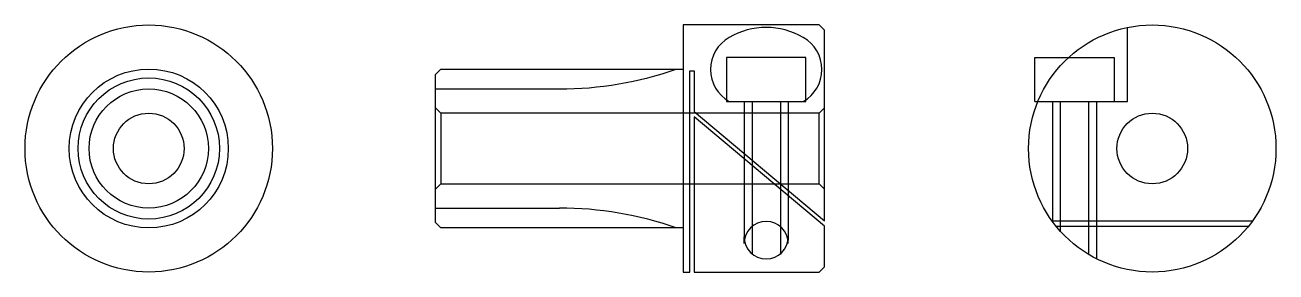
# Model space of a CAD drawing. Header units: metres. Extents: x 18.8 to 89.6, y 24.5 to 38.5.
import ezdxf

# ---------------------------------------------------------------- set-up
doc = ezdxf.new("R2010")
doc.units = ezdxf.units.M

msp = doc.modelspace()

# ---------------------------------------------------------------- linework, layer by layer
at = {"color": 4}
for p, q in [((42.076923, 34.91346), (49.076923, 34.91346)), ((58.677635, 34.198463), (62.876209, 34.198463)), ((42.076923, 28.163462), (49.076923, 28.163462)), ((76.940857, 27.439709), (88.289909, 27.439709)), ((77.171127, 27.138462), (88.059647, 27.138462)), ((59.526924, 26.155968), (59.526924, 26.537262)), ((62.026924, 26.155968), (62.026924, 26.537262))]:
    msp.add_line(p, q, dxfattribs=at)
for points in [[(56.076923, 24.538462), (56.46154, 24.538462), (56.46154, 35.938461), (56.692307, 35.938461), (56.692307, 33.636139), (64.07692, 27.439709), (64.07692, 38.238461), (63.776924, 38.53846), (56.076923, 38.53846), (56.076923, 24.538462)], [(58.526924, 34.198463), (63.026924, 34.198463), (63.026924, 36.698463), (58.526924, 36.698463), (58.526924, 34.198463)], [(56.076923, 27.038462), (42.376923, 27.038462), (42.076923, 27.338463), (42.076923, 35.738461), (42.376923, 36.03846), (56.076923, 36.03846), (56.076923, 27.038462)], [(56.692307, 24.538462), (63.776924, 24.538462), (64.07692, 24.838463), (64.07692, 27.138462), (56.692307, 33.334888), (56.692307, 24.538462)]]:
    msp.add_lwpolyline(points, dxfattribs=at)
for centre, radius in [((25.846153, 31.538462), 7), ((82.615387, 31.538462), 7), ((25.846153, 31.538462), 4.5), ((25.846153, 31.538462), 3.375), ((25.846153, 31.538462), 2), ((82.615387, 31.538462), 2)]:
    msp.add_circle(centre, radius, dxfattribs=at)
for centre, radius, start, end in [((60.776924, 34.198463), 4.198571, 60.00000638, 120.00001581), ((59.72728, 36.016495), 2.099286, 119.99998849, 240.00000297), ((61.826569, 36.016495), 2.099286, 299.99999703, 60.00001151), ((49.076923, 54.91346), 20, 270, 289.30883075), ((49.076923, 8.163462), 20, 70.69116925, 90), ((60.776924, 26.155968), 1.25, 0, 180), ((60.776924, 26.537262), 1.25, 180, 0)]:
    msp.add_arc(centre, radius, start, end, dxfattribs=at)
at = {"layer": 'DASHDOT', "color": 7}
msp.add_circle((25.846153, 31.538462), 4, dxfattribs=at)
at = {"layer": 'HIDDEN', "color": 4}
for p, q in [((59.526924, 34.198463), (59.526924, 26.346615)), ((59.976921, 34.198463), (59.976921, 25.53513)), ((61.576923, 34.198463), (61.576923, 25.53513)), ((62.026924, 34.198463), (62.026924, 26.346615)), ((76.965385, 34.198463), (76.965385, 27.405968)), ((77.41539, 34.198463), (77.41539, 26.852312)), ((79.015381, 34.198463), (79.015381, 25.53513)), ((79.465385, 34.198463), (79.465385, 25.287262)), ((64.07692, 33.838463), (63.776924, 33.53846)), ((42.076923, 29.238462), (42.376923, 29.538462)), ((64.07692, 29.238462), (63.776924, 29.538462))]:
    msp.add_line(p, q, dxfattribs=at)
for points in [[(75.965385, 34.198463), (81.215385, 34.198463), (81.215385, 38.397034)], [(75.965385, 34.198463), (75.965385, 36.698463), (80.465385, 36.698463), (80.465385, 34.198463)], [(42.076923, 33.838463), (42.376923, 33.53846), (42.376923, 29.538462), (63.776924, 29.538462), (63.776924, 33.53846), (42.376923, 33.53846)]]:
    msp.add_lwpolyline(points, dxfattribs=at)

doc.saveas('drawing.dxf')
